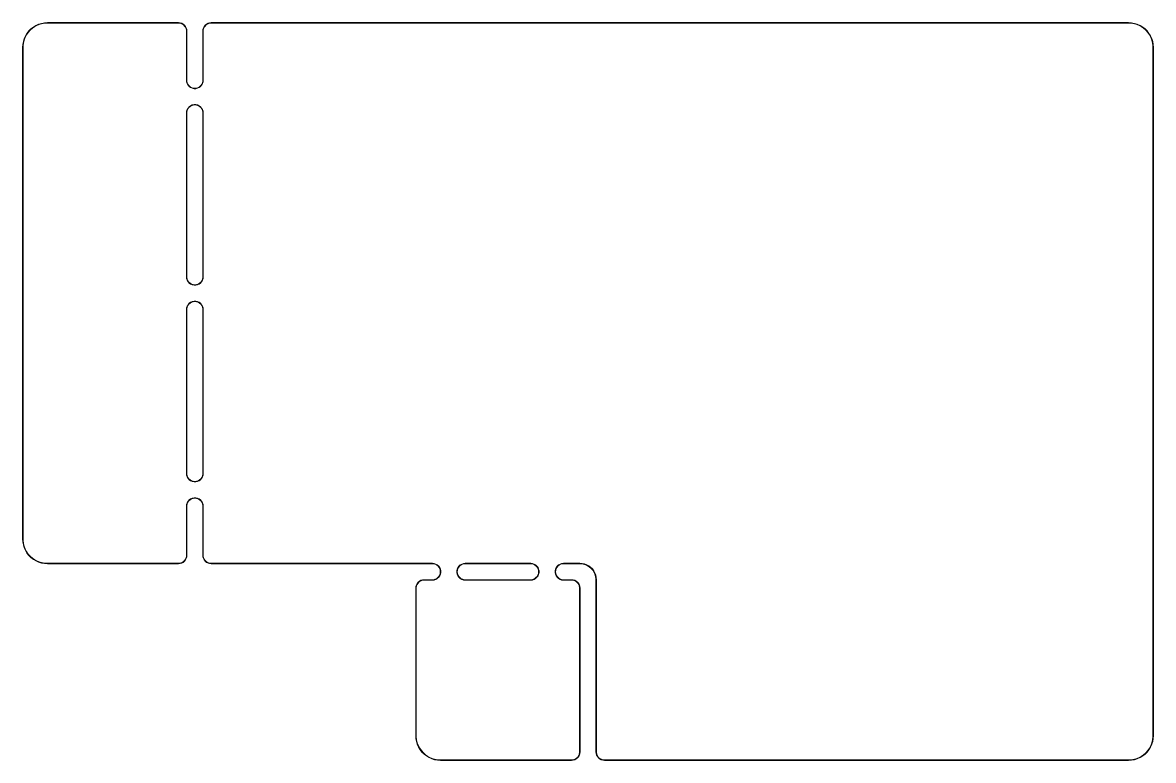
# Model space of a CAD drawing. Extents: x 59 to 283, y -176 to 50.
# Drawn here: x 59.2 to 168.8, y -176.2 to -104.7 of the extents above; entities that cross this region are included whole.
import ezdxf

# ---------------------------------------------------------------- set-up
doc = ezdxf.new("R2010")
doc.units = 0
doc.layers.add('pcb edge cut', color=3, linetype='CONTINUOUS', lineweight=5, true_color=0x00ff00)

msp = doc.modelspace()

# ---------------------------------------------------------------- linework, layer by layer
at = {"layer": 'pcb edge cut', "linetype": 'CONTINUOUS'}
for p, q in [((60.25, -105.18), (60.02, -105.36)), ((60.16, -105.3), (60.39, -105.14)), ((60.5, -105.03), (60.25, -105.18)), ((60.39, -105.14), (60.65, -105)), ((60.76, -104.91), (60.5, -105.03)), ((60.65, -105), (60.91, -104.9)), ((61.04, -104.82), (60.76, -104.91)), ((60.91, -104.9), (61.19, -104.83)), ((61.32, -104.77), (61.04, -104.82)), ((61.19, -104.83), (61.47, -104.8)), ((61.61, -104.75), (61.32, -104.77)), ((61.47, -104.8), (61.61, -104.8)), ((74.31, -104.75), (61.61, -104.75)), ((61.61, -104.75), (61.61, -104.75)), ((61.61, -104.8), (74.31, -104.8)), ((74.47, -104.77), (74.31, -104.75)), ((74.31, -104.75), (74.31, -104.75)), ((74.31, -104.8), (74.31, -104.8)), ((74.31, -104.8), (74.31, -104.8)), ((74.31, -104.8), (74.39, -104.8)), ((74.39, -104.8), (74.54, -104.83)), ((74.63, -104.81), (74.47, -104.77)), ((74.54, -104.83), (74.68, -104.89)), ((74.77, -104.89), (74.63, -104.81)), ((74.68, -104.89), (74.8, -104.97)), ((74.89, -104.99), (74.77, -104.89)), ((74.8, -104.97), (74.91, -105.08)), ((75, -105.11), (74.89, -104.99)), ((74.91, -105.08), (75, -105.2)), ((75.07, -105.26), (75, -105.11)), ((76.81, -105.11), (76.73, -105.26)), ((76.91, -104.99), (76.81, -105.11)), ((76.81, -105.2), (76.89, -105.08)), ((76.89, -105.08), (77, -104.97)), ((77.03, -104.89), (76.91, -104.99)), ((77, -104.97), (77.13, -104.89)), ((77.18, -104.81), (77.03, -104.89)), ((77.13, -104.89), (77.27, -104.83)), ((77.33, -104.77), (77.18, -104.81)), ((77.27, -104.83), (77.41, -104.8)), ((77.49, -104.75), (77.33, -104.77)), ((77.41, -104.8), (77.49, -104.8)), ((107.65, -104.75), (77.49, -104.75)), ((77.49, -104.75), (77.49, -104.75)), ((77.49, -104.75), (77.49, -104.75)), ((77.49, -104.8), (107.65, -104.8)), ((166.39, -104.75), (107.65, -104.75)), ((107.65, -104.8), (166.39, -104.8)), ((166.68, -104.77), (166.39, -104.75)), ((166.39, -104.75), (166.39, -104.75)), ((166.39, -104.8), (166.39, -104.8)), ((166.39, -104.8), (166.39, -104.8)), ((166.39, -104.8), (166.53, -104.8)), ((166.53, -104.8), (166.82, -104.83)), ((166.97, -104.82), (166.68, -104.77)), ((166.82, -104.83), (167.09, -104.9)), ((167.24, -104.91), (166.97, -104.82)), ((167.09, -104.9), (167.36, -105)), ((167.51, -105.03), (167.24, -104.91)), ((167.36, -105), (167.61, -105.14)), ((167.76, -105.18), (167.51, -105.03)), ((167.61, -105.14), (167.85, -105.3)), ((167.99, -105.36), (167.76, -105.18)), ((59.48, -106.04), (59.36, -106.3)), ((59.36, -106.45), (59.46, -106.19)), ((59.46, -106.19), (59.59, -105.94)), ((59.63, -105.79), (59.48, -106.04)), ((59.59, -105.94), (59.76, -105.7)), ((59.81, -105.56), (59.63, -105.79)), ((59.76, -105.7), (59.95, -105.49)), ((60.02, -105.36), (59.81, -105.56)), ((59.95, -105.49), (60.16, -105.3)), ((75, -105.2), (75.05, -105.34)), ((75.05, -105.34), (75.08, -105.49)), ((75.12, -105.41), (75.07, -105.26)), ((75.08, -105.49), (75.08, -105.57)), ((75.08, -105.57), (75.08, -105.57)), ((75.08, -105.57), (75.08, -110.33)), ((75.13, -105.57), (75.12, -105.41)), ((75.13, -110.33), (75.13, -105.57)), ((75.13, -105.57), (75.13, -105.57)), ((76.69, -105.41), (76.67, -105.57)), ((76.67, -105.57), (76.67, -105.57)), ((76.67, -105.57), (76.67, -110.33)), ((76.73, -105.26), (76.69, -105.41)), ((76.72, -105.49), (76.75, -105.34)), ((76.72, -105.57), (76.72, -105.49)), ((76.72, -110.33), (76.72, -105.57)), ((76.72, -105.57), (76.72, -105.57)), ((76.75, -105.34), (76.81, -105.2)), ((167.85, -105.3), (168.06, -105.49)), ((168.19, -105.56), (167.99, -105.36)), ((168.06, -105.49), (168.25, -105.7)), ((168.37, -105.79), (168.19, -105.56)), ((168.25, -105.7), (168.41, -105.94)), ((168.52, -106.04), (168.37, -105.79)), ((168.41, -105.94), (168.54, -106.19)), ((168.64, -106.3), (168.52, -106.04)), ((168.54, -106.19), (168.64, -106.45)), ((59.23, -106.87), (59.21, -107.16)), ((59.21, -107.16), (59.21, -107.16)), ((59.21, -107.16), (59.21, -154.78)), ((59.28, -106.58), (59.23, -106.87)), ((59.26, -107.01), (59.29, -106.73)), ((59.26, -107.16), (59.26, -107.01)), ((59.26, -154.78), (59.26, -107.16)), ((59.26, -107.16), (59.26, -107.16)), ((59.36, -106.3), (59.28, -106.58)), ((59.29, -106.73), (59.36, -106.45)), ((168.73, -106.58), (168.64, -106.3)), ((168.64, -106.45), (168.71, -106.73)), ((168.71, -106.73), (168.75, -107.01)), ((168.78, -106.87), (168.73, -106.58)), ((168.75, -107.01), (168.75, -107.16)), ((168.75, -107.16), (168.75, -107.16)), ((168.75, -107.16), (168.75, -173.83)), ((168.8, -107.16), (168.78, -106.87)), ((168.8, -173.83), (168.8, -107.16)), ((168.8, -107.16), (168.8, -107.16)), ((75.08, -110.33), (75.1, -110.5)), ((75.1, -110.5), (75.15, -110.66)), ((75.13, -110.41), (75.13, -110.33)), ((75.17, -110.57), (75.13, -110.41)), ((75.15, -110.66), (75.24, -110.81)), ((75.23, -110.72), (75.17, -110.57)), ((76.56, -110.81), (76.65, -110.66)), ((76.64, -110.57), (76.57, -110.72)), ((76.67, -110.41), (76.64, -110.57)), ((76.65, -110.66), (76.7, -110.5)), ((76.67, -110.33), (76.67, -110.41)), ((76.7, -110.5), (76.72, -110.33)), ((75.33, -110.85), (75.23, -110.72)), ((75.24, -110.81), (75.35, -110.94)), ((75.45, -110.96), (75.33, -110.85)), ((75.35, -110.94), (75.49, -111.04)), ((75.59, -111.04), (75.45, -110.96)), ((75.49, -111.04), (75.65, -111.11)), ((75.74, -111.09), (75.59, -111.04)), ((75.65, -111.11), (75.82, -111.15)), ((75.9, -111.1), (75.74, -111.09)), ((75.82, -111.15), (75.99, -111.15)), ((76.06, -111.09), (75.9, -111.1)), ((75.99, -111.15), (76.16, -111.11)), ((76.22, -111.04), (76.06, -111.09)), ((76.16, -111.11), (76.31, -111.04)), ((76.36, -110.96), (76.22, -111.04)), ((76.31, -111.04), (76.45, -110.94)), ((76.48, -110.85), (76.36, -110.96)), ((76.45, -110.94), (76.56, -110.81)), ((76.57, -110.72), (76.48, -110.85)), ((75.49, -112.8), (75.35, -112.9)), ((75.45, -112.88), (75.59, -112.8)), ((75.65, -112.73), (75.49, -112.8)), ((75.59, -112.8), (75.74, -112.75)), ((75.82, -112.69), (75.65, -112.73)), ((75.74, -112.75), (75.9, -112.73)), ((75.99, -112.69), (75.82, -112.69)), ((75.9, -112.73), (76.06, -112.75)), ((76.16, -112.73), (75.99, -112.69)), ((76.06, -112.75), (76.22, -112.8)), ((76.31, -112.8), (76.16, -112.73)), ((76.22, -112.8), (76.36, -112.88)), ((76.45, -112.9), (76.31, -112.8)), ((75.1, -113.34), (75.08, -113.51)), ((75.08, -113.51), (75.08, -129.38)), ((75.15, -113.17), (75.1, -113.34)), ((75.13, -113.43), (75.17, -113.27)), ((75.13, -113.51), (75.13, -113.43)), ((75.13, -129.38), (75.13, -113.51)), ((75.24, -113.03), (75.15, -113.17)), ((75.17, -113.27), (75.23, -113.12)), ((75.23, -113.12), (75.33, -112.99)), ((75.35, -112.9), (75.24, -113.03)), ((75.33, -112.99), (75.45, -112.88)), ((76.36, -112.88), (76.48, -112.99)), ((76.56, -113.03), (76.45, -112.9)), ((76.48, -112.99), (76.57, -113.12)), ((76.65, -113.17), (76.56, -113.03)), ((76.57, -113.12), (76.64, -113.27)), ((76.64, -113.27), (76.67, -113.43)), ((76.7, -113.34), (76.65, -113.17)), ((76.67, -113.43), (76.67, -113.51)), ((76.67, -113.51), (76.67, -129.38)), ((76.72, -113.51), (76.7, -113.34)), ((76.72, -129.38), (76.72, -113.51)), ((75.08, -129.38), (75.1, -129.55)), ((75.1, -129.55), (75.15, -129.71)), ((75.13, -129.46), (75.13, -129.38)), ((75.17, -129.62), (75.13, -129.46)), ((75.15, -129.71), (75.24, -129.86)), ((75.23, -129.77), (75.17, -129.62)), ((75.33, -129.9), (75.23, -129.77)), ((75.24, -129.86), (75.35, -129.99)), ((75.45, -130.01), (75.33, -129.9)), ((75.35, -129.99), (75.49, -130.09)), ((75.59, -130.09), (75.45, -130.01)), ((75.49, -130.09), (75.65, -130.16)), ((75.74, -130.14), (75.59, -130.09)), ((75.65, -130.16), (75.82, -130.2)), ((75.9, -130.15), (75.74, -130.14)), ((75.82, -130.2), (75.99, -130.2)), ((76.06, -130.14), (75.9, -130.15)), ((75.99, -130.2), (76.16, -130.16)), ((76.22, -130.09), (76.06, -130.14)), ((76.16, -130.16), (76.31, -130.09)), ((76.36, -130.01), (76.22, -130.09)), ((76.31, -130.09), (76.45, -129.99)), ((76.48, -129.9), (76.36, -130.01)), ((76.45, -129.99), (76.56, -129.86)), ((76.57, -129.77), (76.48, -129.9)), ((76.56, -129.86), (76.65, -129.71)), ((76.64, -129.62), (76.57, -129.77)), ((76.67, -129.46), (76.64, -129.62)), ((76.65, -129.71), (76.7, -129.55)), ((76.67, -129.38), (76.67, -129.46)), ((76.7, -129.55), (76.72, -129.38)), ((75.1, -132.39), (75.08, -132.56)), ((75.08, -132.56), (75.08, -148.43)), ((75.15, -132.22), (75.1, -132.39)), ((75.13, -132.48), (75.17, -132.32)), ((75.13, -132.56), (75.13, -132.48)), ((75.13, -148.43), (75.13, -132.56)), ((75.24, -132.08), (75.15, -132.22)), ((75.17, -132.32), (75.23, -132.17)), ((75.23, -132.17), (75.33, -132.04)), ((75.35, -131.95), (75.24, -132.08)), ((75.33, -132.04), (75.45, -131.93)), ((75.49, -131.85), (75.35, -131.95)), ((75.45, -131.93), (75.59, -131.85)), ((75.65, -131.78), (75.49, -131.85)), ((75.59, -131.85), (75.74, -131.8)), ((75.82, -131.74), (75.65, -131.78)), ((75.74, -131.8), (75.9, -131.78)), ((75.99, -131.74), (75.82, -131.74)), ((75.9, -131.78), (76.06, -131.8)), ((76.16, -131.78), (75.99, -131.74)), ((76.06, -131.8), (76.22, -131.85)), ((76.31, -131.85), (76.16, -131.78)), ((76.22, -131.85), (76.36, -131.93)), ((76.45, -131.95), (76.31, -131.85)), ((76.36, -131.93), (76.48, -132.04)), ((76.56, -132.08), (76.45, -131.95)), ((76.48, -132.04), (76.57, -132.17)), ((76.65, -132.22), (76.56, -132.08)), ((76.57, -132.17), (76.64, -132.32)), ((76.64, -132.32), (76.67, -132.48)), ((76.7, -132.39), (76.65, -132.22)), ((76.67, -132.48), (76.67, -132.56)), ((76.67, -132.56), (76.67, -148.43)), ((76.72, -132.56), (76.7, -132.39)), ((76.72, -148.43), (76.72, -132.56)), ((75.08, -148.43), (75.1, -148.6)), ((75.1, -148.6), (75.15, -148.76)), ((75.13, -148.51), (75.13, -148.43)), ((75.17, -148.67), (75.13, -148.51)), ((75.15, -148.76), (75.24, -148.91)), ((75.23, -148.82), (75.17, -148.67)), ((75.33, -148.95), (75.23, -148.82)), ((75.24, -148.91), (75.35, -149.04)), ((75.45, -149.06), (75.33, -148.95)), ((76.48, -148.95), (76.36, -149.06)), ((76.45, -149.04), (76.56, -148.91)), ((76.57, -148.82), (76.48, -148.95)), ((76.56, -148.91), (76.65, -148.76)), ((76.64, -148.67), (76.57, -148.82)), ((76.67, -148.51), (76.64, -148.67)), ((76.65, -148.76), (76.7, -148.6)), ((76.67, -148.43), (76.67, -148.51)), ((76.7, -148.6), (76.72, -148.43)), ((75.35, -149.04), (75.49, -149.14)), ((75.59, -149.14), (75.45, -149.06)), ((75.49, -149.14), (75.65, -149.21)), ((75.74, -149.19), (75.59, -149.14)), ((75.65, -149.21), (75.82, -149.25)), ((75.9, -149.2), (75.74, -149.19)), ((75.82, -149.25), (75.99, -149.25)), ((76.06, -149.19), (75.9, -149.2)), ((75.99, -149.25), (76.16, -149.21)), ((76.22, -149.14), (76.06, -149.19)), ((76.16, -149.21), (76.31, -149.14)), ((76.36, -149.06), (76.22, -149.14)), ((76.31, -149.14), (76.45, -149.04)), ((75.24, -151.13), (75.15, -151.27)), ((75.17, -151.37), (75.23, -151.22)), ((75.23, -151.22), (75.33, -151.09)), ((75.35, -151), (75.24, -151.13)), ((75.33, -151.09), (75.45, -150.98)), ((75.49, -150.9), (75.35, -151)), ((75.45, -150.98), (75.59, -150.9)), ((75.65, -150.83), (75.49, -150.9)), ((75.59, -150.9), (75.74, -150.85)), ((75.82, -150.79), (75.65, -150.83)), ((75.74, -150.85), (75.9, -150.83)), ((75.99, -150.79), (75.82, -150.79)), ((75.9, -150.83), (76.06, -150.85)), ((76.16, -150.83), (75.99, -150.79)), ((76.06, -150.85), (76.22, -150.9)), ((76.31, -150.9), (76.16, -150.83)), ((76.22, -150.9), (76.36, -150.98)), ((76.45, -151), (76.31, -150.9)), ((76.36, -150.98), (76.48, -151.09)), ((76.56, -151.13), (76.45, -151)), ((76.48, -151.09), (76.57, -151.22)), ((76.65, -151.27), (76.56, -151.13)), ((76.57, -151.22), (76.64, -151.37)), ((75.1, -151.44), (75.08, -151.61)), ((75.08, -151.61), (75.08, -156.37)), ((75.15, -151.27), (75.1, -151.44)), ((75.13, -151.53), (75.17, -151.37)), ((75.13, -151.61), (75.13, -151.53)), ((75.13, -156.37), (75.13, -151.61)), ((76.64, -151.37), (76.67, -151.53)), ((76.7, -151.44), (76.65, -151.27)), ((76.67, -151.53), (76.67, -151.61)), ((76.67, -151.61), (76.67, -156.37)), ((76.72, -151.61), (76.7, -151.44)), ((76.72, -156.37), (76.72, -151.61)), ((59.21, -154.78), (59.23, -155.07)), ((59.23, -155.07), (59.28, -155.36)), ((59.26, -154.92), (59.26, -154.78)), ((59.26, -154.78), (59.26, -154.78)), ((59.29, -155.21), (59.26, -154.92)), ((59.28, -155.36), (59.36, -155.63)), ((59.36, -155.48), (59.29, -155.21)), ((59.46, -155.75), (59.36, -155.48)), ((59.36, -155.63), (59.48, -155.9)), ((59.59, -156), (59.46, -155.75)), ((59.48, -155.9), (59.63, -156.15)), ((59.76, -156.24), (59.59, -156)), ((59.63, -156.15), (59.81, -156.38)), ((59.95, -156.45), (59.76, -156.24)), ((59.81, -156.38), (60.02, -156.58)), ((60.16, -156.64), (59.95, -156.45)), ((60.02, -156.58), (60.25, -156.76)), ((60.39, -156.8), (60.16, -156.64)), ((75.05, -156.59), (75, -156.73)), ((75, -156.82), (75.07, -156.68)), ((75.08, -156.44), (75.05, -156.59)), ((75.07, -156.68), (75.12, -156.53)), ((75.08, -156.37), (75.08, -156.44)), ((75.12, -156.53), (75.13, -156.37)), ((75.13, -156.37), (75.13, -156.37)), ((75.13, -156.37), (75.13, -156.37)), ((76.67, -156.37), (76.69, -156.53)), ((76.69, -156.53), (76.73, -156.68)), ((76.72, -156.44), (76.72, -156.37)), ((76.72, -156.37), (76.72, -156.37)), ((76.72, -156.37), (76.72, -156.37)), ((76.75, -156.59), (76.72, -156.44)), ((76.73, -156.68), (76.81, -156.82)), ((76.81, -156.73), (76.75, -156.59)), ((60.25, -156.76), (60.5, -156.91)), ((60.65, -156.93), (60.39, -156.8)), ((60.5, -156.91), (60.76, -157.03)), ((60.91, -157.03), (60.65, -156.93)), ((60.76, -157.03), (61.04, -157.12)), ((61.19, -157.1), (60.91, -157.03)), ((61.04, -157.12), (61.32, -157.17)), ((61.47, -157.14), (61.19, -157.1)), ((61.32, -157.17), (61.61, -157.19)), ((61.61, -157.14), (61.47, -157.14)), ((74.31, -157.14), (61.61, -157.14)), ((61.61, -157.14), (61.61, -157.14)), ((61.61, -157.19), (61.61, -157.19)), ((61.61, -157.19), (61.61, -157.19)), ((61.61, -157.19), (74.31, -157.19)), ((74.39, -157.14), (74.31, -157.14)), ((74.31, -157.19), (74.47, -157.17)), ((74.31, -157.19), (74.31, -157.19)), ((74.31, -157.19), (74.31, -157.19)), ((74.54, -157.11), (74.39, -157.14)), ((74.47, -157.17), (74.63, -157.13)), ((74.68, -157.05), (74.54, -157.11)), ((74.63, -157.13), (74.77, -157.05)), ((74.8, -156.97), (74.68, -157.05)), ((74.77, -157.05), (74.89, -156.95)), ((74.91, -156.86), (74.8, -156.97)), ((74.89, -156.95), (75, -156.82)), ((75, -156.73), (74.91, -156.86)), ((76.89, -156.86), (76.81, -156.73)), ((76.81, -156.82), (76.91, -156.95)), ((77, -156.97), (76.89, -156.86)), ((76.91, -156.95), (77.03, -157.05)), ((77.13, -157.05), (77, -156.97)), ((77.03, -157.05), (77.18, -157.13)), ((77.27, -157.11), (77.13, -157.05)), ((77.18, -157.13), (77.33, -157.17)), ((77.41, -157.14), (77.27, -157.11)), ((77.33, -157.17), (77.49, -157.19)), ((77.49, -157.14), (77.41, -157.14)), ((98.92, -157.14), (77.49, -157.14)), ((77.49, -157.14), (77.49, -157.14)), ((77.49, -157.14), (77.49, -157.14)), ((77.49, -157.19), (77.49, -157.19)), ((77.49, -157.19), (77.49, -157.19)), ((77.49, -157.19), (98.92, -157.19)), ((99.09, -157.16), (98.92, -157.14)), ((98.92, -157.14), (98.92, -157.14)), ((98.92, -157.19), (98.92, -157.19)), ((98.92, -157.19), (99, -157.19)), ((99, -157.19), (99.16, -157.22)), ((99.25, -157.21), (99.09, -157.16)), ((99.16, -157.22), (99.31, -157.29)), ((99.4, -157.29), (99.25, -157.21)), ((99.31, -157.29), (99.44, -157.38)), ((99.53, -157.41), (99.4, -157.29)), ((99.44, -157.38), (99.55, -157.5)), ((99.63, -157.55), (99.53, -157.41)), ((99.55, -157.5), (99.63, -157.64)), ((99.7, -157.7), (99.63, -157.55)), ((99.63, -157.64), (99.68, -157.8)), ((99.68, -157.8), (99.69, -157.96)), ((99.74, -157.87), (99.7, -157.7)), ((101.32, -157.7), (101.28, -157.87)), ((101.39, -157.55), (101.32, -157.7)), ((101.32, -157.96), (101.34, -157.8)), ((101.34, -157.8), (101.39, -157.64)), ((101.49, -157.41), (101.39, -157.55)), ((101.39, -157.64), (101.47, -157.5)), ((101.47, -157.5), (101.58, -157.38)), ((101.61, -157.29), (101.49, -157.41)), ((101.58, -157.38), (101.71, -157.29)), ((101.76, -157.21), (101.61, -157.29)), ((101.71, -157.29), (101.86, -157.22)), ((101.93, -157.16), (101.76, -157.21)), ((101.86, -157.22), (102.02, -157.19)), ((102.1, -157.14), (101.93, -157.16)), ((102.02, -157.19), (102.1, -157.19)), ((102.1, -157.14), (102.1, -157.14)), ((108.45, -157.14), (102.1, -157.14)), ((102.1, -157.14), (102.1, -157.14)), ((102.1, -157.19), (108.45, -157.19)), ((108.62, -157.16), (108.45, -157.14)), ((108.45, -157.14), (108.45, -157.14)), ((108.45, -157.19), (108.45, -157.19)), ((108.45, -157.19), (108.53, -157.19)), ((108.53, -157.19), (108.68, -157.22)), ((108.78, -157.21), (108.62, -157.16)), ((108.68, -157.22), (108.83, -157.29)), ((108.93, -157.29), (108.78, -157.21)), ((108.83, -157.29), (108.96, -157.38)), ((109.05, -157.41), (108.93, -157.29)), ((108.96, -157.38), (109.07, -157.5)), ((109.16, -157.55), (109.05, -157.41)), ((109.07, -157.5), (109.15, -157.64)), ((109.15, -157.64), (109.2, -157.8)), ((109.22, -157.7), (109.16, -157.55)), ((109.2, -157.8), (109.22, -157.96)), ((109.26, -157.87), (109.22, -157.7)), ((110.84, -157.7), (110.81, -157.87)), ((110.91, -157.55), (110.84, -157.7)), ((110.85, -157.96), (110.87, -157.8)), ((110.87, -157.8), (110.91, -157.64)), ((111.01, -157.41), (110.91, -157.55)), ((110.91, -157.64), (111, -157.5)), ((111, -157.5), (111.1, -157.38)), ((111.14, -157.29), (111.01, -157.41)), ((111.1, -157.38), (111.23, -157.29)), ((111.29, -157.21), (111.14, -157.29)), ((111.23, -157.29), (111.38, -157.22)), ((111.45, -157.16), (111.29, -157.21)), ((111.38, -157.22), (111.54, -157.19)), ((111.62, -157.14), (111.45, -157.16)), ((111.54, -157.19), (111.62, -157.19)), ((113.21, -157.14), (111.62, -157.14)), ((111.62, -157.14), (111.62, -157.14)), ((111.62, -157.14), (111.62, -157.14)), ((111.62, -157.19), (113.21, -157.19)), ((113.44, -157.15), (113.21, -157.14)), ((113.21, -157.14), (113.21, -157.14)), ((113.21, -157.19), (113.32, -157.19)), ((113.32, -157.19), (113.54, -157.22)), ((113.66, -157.2), (113.44, -157.15)), ((113.54, -157.22), (113.76, -157.28)), ((113.88, -157.28), (113.66, -157.2)), ((113.76, -157.28), (113.96, -157.38)), ((114.08, -157.39), (113.88, -157.28)), ((113.96, -157.38), (114.15, -157.5)), ((114.26, -157.53), (114.08, -157.39)), ((114.15, -157.5), (114.32, -157.64)), ((114.43, -157.69), (114.26, -157.53)), ((114.32, -157.64), (114.46, -157.81)), ((114.57, -157.88), (114.43, -157.69)), ((97.67, -158.86), (97.55, -158.96)), ((97.64, -158.95), (97.76, -158.86)), ((97.81, -158.79), (97.67, -158.86)), ((97.76, -158.86), (97.9, -158.8)), ((97.97, -158.74), (97.81, -158.79)), ((97.9, -158.8), (98.05, -158.78)), ((98.13, -158.73), (97.97, -158.74)), ((98.05, -158.78), (98.13, -158.78)), ((98.92, -158.73), (98.13, -158.73)), ((98.13, -158.73), (98.13, -158.73)), ((98.13, -158.73), (98.13, -158.73)), ((98.13, -158.78), (98.92, -158.78)), ((99, -158.73), (98.92, -158.73)), ((98.92, -158.78), (99.09, -158.76)), ((99.16, -158.69), (99, -158.73)), ((99.09, -158.76), (99.25, -158.7)), ((99.31, -158.63), (99.16, -158.69)), ((99.25, -158.7), (99.4, -158.62)), ((99.44, -158.53), (99.31, -158.63)), ((99.4, -158.62), (99.53, -158.5)), ((99.55, -158.41), (99.44, -158.53)), ((99.53, -158.5), (99.63, -158.37)), ((99.63, -158.27), (99.55, -158.41)), ((99.68, -158.12), (99.63, -158.27)), ((99.63, -158.37), (99.7, -158.21)), ((99.69, -157.96), (99.68, -158.12)), ((99.7, -158.21), (99.74, -158.04)), ((99.74, -158.04), (99.74, -157.87)), ((101.28, -157.87), (101.28, -158.04)), ((101.28, -158.04), (101.32, -158.21)), ((101.34, -158.12), (101.32, -157.96)), ((101.32, -158.21), (101.39, -158.37)), ((101.39, -158.27), (101.34, -158.12)), ((101.47, -158.41), (101.39, -158.27)), ((101.39, -158.37), (101.49, -158.5)), ((101.58, -158.53), (101.47, -158.41)), ((101.49, -158.5), (101.61, -158.62)), ((101.71, -158.63), (101.58, -158.53)), ((101.61, -158.62), (101.76, -158.7)), ((101.86, -158.69), (101.71, -158.63)), ((101.76, -158.7), (101.93, -158.76)), ((102.02, -158.73), (101.86, -158.69)), ((101.93, -158.76), (102.1, -158.78)), ((102.1, -158.73), (102.02, -158.73)), ((108.45, -158.73), (102.1, -158.73)), ((102.1, -158.73), (102.1, -158.73)), ((102.1, -158.78), (102.1, -158.78)), ((102.1, -158.78), (102.1, -158.78)), ((102.1, -158.78), (102.1, -158.78)), ((102.1, -158.78), (108.45, -158.78)), ((108.53, -158.73), (108.45, -158.73)), ((108.45, -158.78), (108.62, -158.76)), ((108.68, -158.69), (108.53, -158.73)), ((108.62, -158.76), (108.78, -158.7)), ((108.83, -158.63), (108.68, -158.69)), ((108.78, -158.7), (108.93, -158.62)), ((108.96, -158.53), (108.83, -158.63)), ((108.93, -158.62), (109.05, -158.5)), ((109.07, -158.41), (108.96, -158.53)), ((109.05, -158.5), (109.16, -158.37)), ((109.15, -158.27), (109.07, -158.41)), ((109.2, -158.12), (109.15, -158.27)), ((109.16, -158.37), (109.22, -158.21)), ((109.22, -157.96), (109.2, -158.12)), ((109.22, -158.21), (109.26, -158.04)), ((109.26, -158.04), (109.26, -157.87)), ((110.81, -157.87), (110.81, -158.04)), ((110.81, -158.04), (110.84, -158.21)), ((110.84, -158.21), (110.91, -158.37)), ((110.87, -158.12), (110.85, -157.96)), ((110.91, -158.27), (110.87, -158.12)), ((111, -158.41), (110.91, -158.27)), ((110.91, -158.37), (111.01, -158.5)), ((111.1, -158.53), (111, -158.41)), ((111.01, -158.5), (111.14, -158.62)), ((111.23, -158.63), (111.1, -158.53)), ((111.14, -158.62), (111.29, -158.7)), ((111.38, -158.69), (111.23, -158.63)), ((111.29, -158.7), (111.45, -158.76)), ((111.54, -158.73), (111.38, -158.69)), ((111.45, -158.76), (111.62, -158.78)), ((111.62, -158.73), (111.54, -158.73)), ((112.41, -158.73), (111.62, -158.73)), ((111.62, -158.73), (111.62, -158.73)), ((111.62, -158.78), (111.62, -158.78)), ((111.62, -158.78), (111.62, -158.78)), ((111.62, -158.78), (112.41, -158.78)), ((111.62, -158.78), (111.62, -158.78)), ((112.57, -158.74), (112.41, -158.73)), ((112.41, -158.73), (112.41, -158.73)), ((112.41, -158.78), (112.41, -158.78)), ((112.41, -158.78), (112.41, -158.78)), ((112.41, -158.78), (112.49, -158.78)), ((112.49, -158.78), (112.64, -158.8)), ((112.73, -158.79), (112.57, -158.74)), ((112.64, -158.8), (112.78, -158.86)), ((112.87, -158.86), (112.73, -158.79)), ((112.78, -158.86), (112.9, -158.95)), ((112.99, -158.96), (112.87, -158.86)), ((114.46, -157.81), (114.58, -158)), ((114.68, -158.08), (114.57, -157.88)), ((114.58, -158), (114.68, -158.2)), ((114.76, -158.3), (114.68, -158.08)), ((114.68, -158.2), (114.74, -158.42)), ((114.74, -158.42), (114.77, -158.64)), ((114.8, -158.52), (114.76, -158.3)), ((114.77, -158.64), (114.77, -158.75)), ((114.77, -158.75), (114.77, -158.75)), ((114.77, -158.75), (114.77, -175.42)), ((114.82, -158.75), (114.8, -158.52)), ((114.82, -175.42), (114.82, -158.75)), ((114.82, -158.75), (114.82, -158.75)), ((97.32, -159.38), (97.31, -159.54)), ((97.31, -159.54), (97.31, -159.54)), ((97.31, -159.54), (97.31, -173.83)), ((97.37, -159.23), (97.32, -159.38)), ((97.36, -159.47), (97.39, -159.32)), ((97.36, -159.54), (97.36, -159.47)), ((97.36, -173.83), (97.36, -159.54)), ((97.36, -159.54), (97.36, -159.54)), ((97.45, -159.09), (97.37, -159.23)), ((97.39, -159.32), (97.45, -159.18)), ((97.55, -158.96), (97.45, -159.09)), ((97.45, -159.18), (97.53, -159.05)), ((97.53, -159.05), (97.64, -158.95)), ((112.9, -158.95), (113.01, -159.05)), ((113.1, -159.09), (112.99, -158.96)), ((113.01, -159.05), (113.1, -159.18)), ((113.17, -159.23), (113.1, -159.09)), ((113.1, -159.18), (113.15, -159.32)), ((113.15, -159.32), (113.18, -159.47)), ((113.22, -159.38), (113.17, -159.23)), ((113.18, -159.47), (113.18, -159.54)), ((113.18, -159.54), (113.18, -159.54)), ((113.18, -159.54), (113.18, -175.42)), ((113.23, -159.54), (113.22, -159.38)), ((113.23, -175.42), (113.23, -159.54)), ((113.23, -159.54), (113.23, -159.54)), ((97.31, -173.83), (97.33, -174.12)), ((97.33, -174.12), (97.38, -174.41)), ((97.36, -173.97), (97.36, -173.83)), ((97.36, -173.83), (97.36, -173.83)), ((97.39, -174.26), (97.36, -173.97)), ((168.75, -173.97), (168.71, -174.26)), ((168.73, -174.41), (168.78, -174.12)), ((168.75, -173.83), (168.75, -173.97)), ((168.78, -174.12), (168.8, -173.83)), ((168.8, -173.83), (168.8, -173.83)), ((97.38, -174.41), (97.46, -174.68)), ((97.46, -174.53), (97.39, -174.26)), ((97.56, -174.8), (97.46, -174.53)), ((97.46, -174.68), (97.58, -174.95)), ((97.69, -175.05), (97.56, -174.8)), ((97.58, -174.95), (97.73, -175.2)), ((97.86, -175.29), (97.69, -175.05)), ((97.73, -175.2), (97.91, -175.43)), ((98.05, -175.5), (97.86, -175.29)), ((168.25, -175.29), (168.06, -175.5)), ((168.19, -175.43), (168.37, -175.2)), ((168.41, -175.05), (168.25, -175.29)), ((168.37, -175.2), (168.52, -174.95)), ((168.54, -174.8), (168.41, -175.05)), ((168.52, -174.95), (168.64, -174.68)), ((168.64, -174.53), (168.54, -174.8)), ((168.71, -174.26), (168.64, -174.53)), ((168.64, -174.68), (168.73, -174.41)), ((97.91, -175.43), (98.12, -175.63)), ((98.26, -175.69), (98.05, -175.5)), ((98.12, -175.63), (98.35, -175.81)), ((98.49, -175.85), (98.26, -175.69)), ((98.35, -175.81), (98.6, -175.96)), ((98.75, -175.98), (98.49, -175.85)), ((98.6, -175.96), (98.86, -176.08)), ((99.01, -176.08), (98.75, -175.98)), ((98.86, -176.08), (99.14, -176.17)), ((99.29, -176.15), (99.01, -176.08)), ((99.14, -176.17), (99.42, -176.22)), ((99.57, -176.19), (99.29, -176.15)), ((99.42, -176.22), (99.71, -176.24)), ((99.71, -176.19), (99.57, -176.19)), ((112.41, -176.19), (99.71, -176.19)), ((99.71, -176.19), (99.71, -176.19)), ((99.71, -176.24), (99.71, -176.24)), ((99.71, -176.24), (99.71, -176.24)), ((99.71, -176.24), (112.41, -176.24)), ((112.49, -176.19), (112.41, -176.19)), ((112.41, -176.24), (112.57, -176.22)), ((112.41, -176.24), (112.41, -176.24)), ((112.41, -176.24), (112.41, -176.24)), ((112.64, -176.16), (112.49, -176.19)), ((112.57, -176.22), (112.73, -176.18)), ((112.78, -176.1), (112.64, -176.16)), ((112.73, -176.18), (112.87, -176.1)), ((112.9, -176.02), (112.78, -176.1)), ((112.87, -176.1), (112.99, -176)), ((113.01, -175.91), (112.9, -176.02)), ((112.99, -176), (113.1, -175.87)), ((113.1, -175.78), (113.01, -175.91)), ((113.15, -175.64), (113.1, -175.78)), ((113.1, -175.87), (113.17, -175.73)), ((113.18, -175.49), (113.15, -175.64)), ((113.17, -175.73), (113.22, -175.58)), ((113.18, -175.42), (113.18, -175.49)), ((113.22, -175.58), (113.23, -175.42)), ((113.23, -175.42), (113.23, -175.42)), ((113.23, -175.42), (113.23, -175.42)), ((114.77, -175.42), (114.79, -175.58)), ((114.79, -175.58), (114.83, -175.73)), ((114.82, -175.49), (114.82, -175.42)), ((114.82, -175.42), (114.82, -175.42)), ((114.82, -175.42), (114.82, -175.42)), ((114.85, -175.64), (114.82, -175.49)), ((114.83, -175.73), (114.91, -175.87)), ((114.91, -175.78), (114.85, -175.64)), ((114.99, -175.91), (114.91, -175.78)), ((114.91, -175.87), (115.01, -176)), ((115.1, -176.02), (114.99, -175.91)), ((115.01, -176), (115.13, -176.1)), ((115.23, -176.1), (115.1, -176.02)), ((115.13, -176.1), (115.28, -176.18)), ((115.37, -176.16), (115.23, -176.1)), ((115.28, -176.18), (115.43, -176.22)), ((115.51, -176.19), (115.37, -176.16)), ((115.43, -176.22), (115.59, -176.24)), ((115.59, -176.19), (115.51, -176.19)), ((166.39, -176.19), (115.59, -176.19)), ((115.59, -176.19), (115.59, -176.19)), ((115.59, -176.19), (115.59, -176.19)), ((115.59, -176.24), (115.59, -176.24)), ((115.59, -176.24), (115.59, -176.24)), ((115.59, -176.24), (166.39, -176.24)), ((166.53, -176.19), (166.39, -176.19)), ((166.39, -176.24), (166.68, -176.22)), ((166.39, -176.24), (166.39, -176.24)), ((166.39, -176.24), (166.39, -176.24)), ((166.82, -176.15), (166.53, -176.19)), ((166.68, -176.22), (166.97, -176.17)), ((167.09, -176.08), (166.82, -176.15)), ((166.97, -176.17), (167.24, -176.08)), ((167.36, -175.98), (167.09, -176.08)), ((167.24, -176.08), (167.51, -175.96)), ((167.61, -175.85), (167.36, -175.98)), ((167.51, -175.96), (167.76, -175.81)), ((167.85, -175.69), (167.61, -175.85)), ((167.76, -175.81), (167.99, -175.63)), ((168.06, -175.5), (167.85, -175.69)), ((167.99, -175.63), (168.19, -175.43))]:
    msp.add_line(p, q, dxfattribs=at)

doc.saveas('drawing.dxf')
